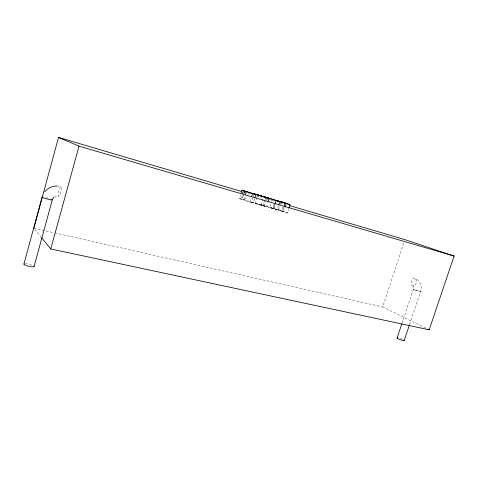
<?xml version="1.0" encoding="UTF-8"?>
<svg xmlns="http://www.w3.org/2000/svg" width="478" height="478" viewBox="0 0 478 478"><rect width="100%" height="100%" fill="white"/><g stroke="black" fill="none" stroke-linecap="round" stroke-linejoin="round"><path stroke-width="0.36" stroke-dasharray="2.39 1.79" d="M254.487 198.872L253.197 203.126L243.846 199.894A13.026 0.412 17 0 1 240.864 199.141L239.436 198.603L240.494 195.102M240.87 199.141L242.143 194.922M244.64 190.877L242.125 199.195L253.197 203.126M244.467 191.6L242.161 199.236L241.42 199.105A11.263 0.353 17 0 1 239.472 198.615M243.846 199.894L245.118 195.705M244.718 199.941L245.979 195.795M249.934 202.188L251.231 197.922M251.715 202.086L266.527 206.866L254.242 203.108A31.482 0.98 17.1 0 1 253.334 202.774L251.715 202.086L253.185 197.253M253.4 196.56L254.236 193.793M256.758 197.563L255.079 203.084L256.345 203.61A48.696 1.494 17.2 0 0 257.039 203.867L261.042 205.271M256.967 196.876L257.6 194.803M278.441 205.869L277.156 210.027L261.125 204.686L263.623 196.506M263.115 205.827L264.842 200.258M265.057 199.565L265.696 197.468M274.031 204.393L272.759 208.533L264.507 205.66L265.965 200.903M266.174 200.222L266.587 198.866M266.515 206.878L267.8 202.69M272.759 208.533L269.777 207.183L271.438 201.77M271.647 201.095L272.269 199.063M283.89 207.285L282.623 211.384L273.673 208.306L274.916 204.261M273.494 208.976L274.993 204.1M277.156 210.027L273.804 208.522L275.059 204.447M282.623 211.384L278.608 209.734L280.06 205.032M280.263 204.363L281.094 201.68M288.951 208.187L287.463 212.997L281.895 210.684L283.137 206.669M287.463 212.997L283.574 211.879L285.067 207.052M425.862 328.177L382.693 306.954L403.94 242.454M402.04 323.17L413.434 288.909L413.548 287.033L413.028 285.82L413.351 286.155L412.61 285.671M409.652 324.233L420.52 291.753C422.391 286.842 420.407 280.114 414.958 278.608A3.728 2.563 -75.2 0 0 411.146 283.078A3.728 2.563 -75.2 0 0 415.28 284.745A3.728 2.563 -75.2 0 0 414.958 278.608M54.295 197.008L56.213 196.165L58.692 196.201M56.649 185.984L60.927 186.492M255.097 203.078L261.119 205.044A55.328 1.81 16.9 0 1 261.657 205.247L263.079 205.809L261.663 205.462M33.866 228.197L54.253 232.798M54.982 232.965L382.693 306.954M261.125 204.686L264.507 205.66M269.777 207.183L273.673 208.306M278.608 209.734L281.895 210.684M243.864 192.114L251.733 194.438M256.74 195.914L261.753 197.396M265.332 198.448L267.477 199.081M268.194 199.296L273.918 200.981M280.359 202.881L283.938 203.939M261.508 205.415L261.197 205.319M273.804 208.522L283.574 211.879M34.804 229.35L41.365 237.423M45.888 197.557A5.282 0.544 15.2 0 1 48.72 198.322M50.118 198.77A5.282 0.544 15.2 0 1 50.531 198.92M25.25 263.736A5.228 1.016 13.5 0 1 32.773 265.475M400.247 338.484A3.776 0.568 19.1 0 1 402.661 339.398M60.144 194.014A5.001 1.117 -75.9 0 0 61.035 186.492A5.001 1.117 -75.9 0 0 58.274 193.53A5.001 1.117 -75.9 0 0 60.144 194.014M414.916 290.17A3.806 0.305 18.2 0 0 420.52 291.753A3.806 0.305 18.2 0 0 415.298 289.746A3.806 0.305 18.2 0 0 414.916 290.17"/><path stroke-width="0.72" d="M23.9 264.095L42.1 197.073M33.866 228.197L58.519 137.437L241.713 191.481M34.075 266.497L52.299 199.822M289.662 205.63L404.872 239.615L454.1 256.071L429.184 329.814L50.734 248.954L79.025 146.137L58.519 137.437M241.127 192.998L241.976 190.196L242.627 190.381M242.567 193.512L243.416 190.704L241.976 190.196M245.537 194.307L246.385 191.517L255.784 194.618L254.917 197.456M251.667 196.5L252.527 193.656M268.23 201.292L269.072 198.484L254.236 193.793L255.879 194.415A31.524 0.592 17.1 0 0 256.794 194.725L269.084 198.501M275.209 203.407L276.063 200.623L263.623 196.506L285.163 203.18L281.094 201.68L284.38 202.648L290.021 204.751L289.166 207.5M278.871 204.476L279.726 201.704L276.314 200.372L290.021 204.751M284.314 205.916L284.739 204.548M285.282 206.359L286.137 203.598M397.104 337.958L401.801 323.869M404.221 340.473L409.419 324.938M52.658 198.89L53.895 197.318M44.747 191.839C47.591 188.242 52.078 186.073 56.649 185.984M246.385 191.517L243.416 190.704M243.487 190.614L255.784 194.618M243.248 190.555L242.878 190.453M265.075 197.306L265.684 197.462L263.474 196.667A53.644 1.058 17 0 0 262.93 196.482L257.63 194.809L259.769 195.592A49.826 0.92 17.1 0 0 260.313 195.777L261.657 196.231M79.025 146.137L454.1 256.071M276.063 200.623L279.726 201.704M262.733 196.589L261.777 196.273M427.852 329.157L429.184 329.814M41.831 237.996L50.734 248.954M51.773 199.428A5.282 0.544 15.2 0 1 47.053 198.979A5.282 0.544 15.2 0 1 42.763 196.984M33.789 266.061A5.228 1.016 13.5 0 1 28.997 266.348A5.228 1.016 13.5 0 1 24.181 263.856M403.922 340.079A3.776 0.568 19.1 0 1 400.516 339.768A3.776 0.568 19.1 0 1 397.535 337.868"/></g></svg>
